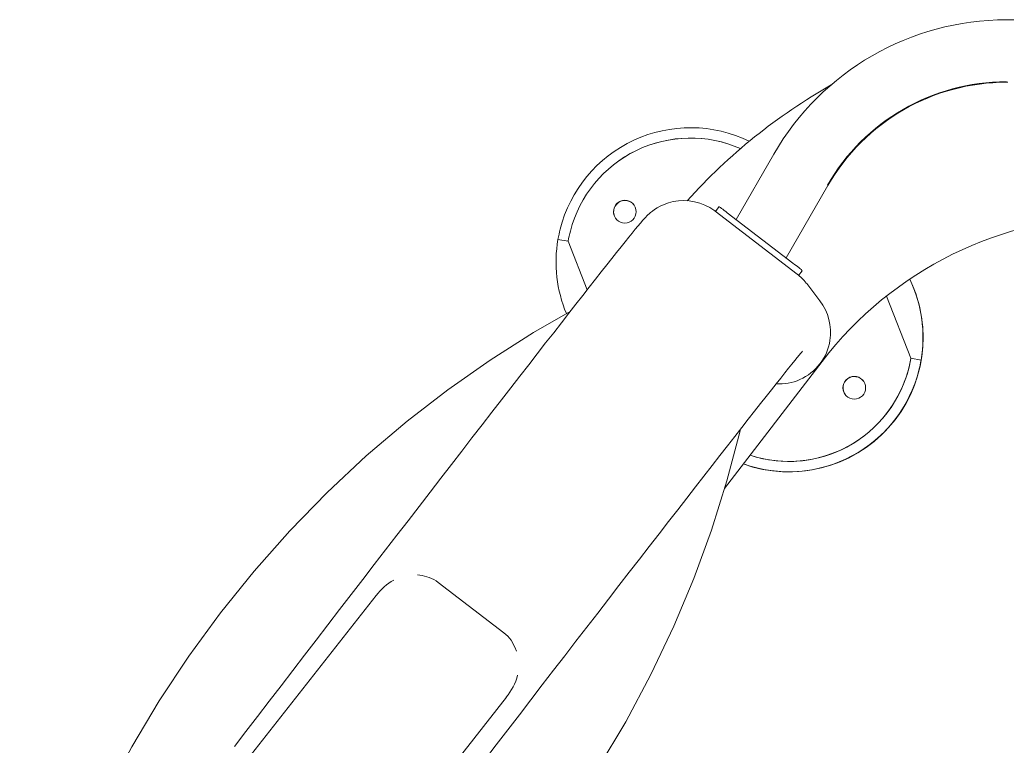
# Model space of a CAD drawing. Header units: millimetres. Extents: x 24547 to 62889, y 34568 to 56011.
# Drawn here: x 56557.6 to 57035.5, y 48194.3 to 48545.9 of the extents above; entities that cross this region are included whole.
import ezdxf

# ---------------------------------------------------------------- set-up
doc = ezdxf.new("R2010")
doc.units = ezdxf.units.MM

# ---------------------------------------------------------------- blocks, each defined once
blk = doc.blocks.new('kgjhf')
at = {"linetype": 'Continuous', "lineweight": 0}
for p, q in [((-181.83, 565.04), (-289.38, 480.52)), ((-240.14, 417.47), (-132.77, 501.85)), ((-271.39, 418.68), (-295.74, 450.42)), ((-460.94, 387.58), (-461.78, 392.51)), ((-460.91, 387.56), (-460.94, 387.58)), ((-437.39, 378.35), (-460.94, 387.58)), ((-437.39, 378.34), (-460.91, 387.56)), ((-477.65, 314.49), (-475.3, 316.29)), ((-475.4, 316.42), (-444.97, 276.76)), ((-402.72, 264.7), (-341.25, 311.87)), ((-503.08, 288.06), (-471.41, 306.35)), ((-474.63, 310.55), (-450.28, 278.81)), ((-487.87, 261.92), (-452.83, 282.14)), ((-447.21, 274.83), (-446.55, 274.32)), ((-446.55, 274.32), (-444.33, 276.03)), ((-440.64, 272.37), (-440.35, 272.14)), ((-440.64, 272.37), (-440.35, 272.14)), ((-440.35, 272.14), (-432.04, 265.77)), ((-434.33, 233.49), (-404.24, 221.69)), ((-404.24, 221.69), (-403.4, 216.76)), ((-568.09, -91.73), (-568.08, 175.48)), ((-537.87, 174.79), (-537.87, 175.31))]:
    blk.add_line(p, q, dxfattribs=at)
at = {"linetype": 'Continuous', "lineweight": 0, "flags": 128}
for points in [[(-216.22, 549.09), (-223.53, 543.49), (-230.88, 537.86), (-238.25, 532.21), (-245.64, 526.54), (-253.04, 520.87), (-260.44, 515.19), (-267.83, 509.52), (-275.2, 503.85), (-282.54, 498.21), (-289.86, 492.59), (-297.12, 487), (-304.34, 481.44), (-311.5, 475.93), (-318.59, 470.47), (-325.6, 465.06), (-332.54, 459.71), (-339.38, 454.43), (-346.12, 449.23), (-352.75, 444.11), (-359.27, 439.07), (-365.67, 434.12), (-371.93, 429.27), (-378.06, 424.52), (-384.05, 419.88), (-389.89, 415.35), (-395.57, 410.95), (-401.09, 406.66), (-406.43, 402.5), (-411.61, 398.48), (-416.6, 394.59), (-421.4, 390.85), (-426.01, 387.25), (-430.43, 383.8), (-434.64, 380.5), (-438.64, 377.36), (-442.44, 374.38), (-446.02, 371.57), (-449.38, 368.92), (-452.52, 366.44), (-455.43, 364.12), (-458.12, 361.99), (-460.59, 360.02), (-462.83, 358.22), (-464.84, 356.6), (-466.64, 355.14), (-468.23, 353.83), (-469.65, 352.64), (-471, 351.48), (-471.88, 350.7), (-472.57, 350.05), (-473.09, 349.54), (-473.62, 348.99), (-474.19, 348.37), (-474.8, 347.66), (-475.47, 346.81), (-476.2, 345.79), (-477, 344.55), (-477.84, 343.02), (-478.69, 341.17), (-479.46, 339.03), (-480.06, 336.69), (-480.44, 334.2), (-480.57, 331.64), (-480.43, 329.04), (-480.02, 326.45), (-479.34, 323.9), (-478.38, 321.42), (-477.17, 319.06), (-475.57, 316.65), (-475.39, 316.43)], [(-79.7, 652.96), (-99.44, 647.72), (-123.24, 640.22), (-146.68, 631.65), (-169.71, 622.03), (-193.17, 610.93), (-216.07, 598.73), (-238.37, 585.46), (-260.03, 571.16), (-280.98, 555.86), (-301.19, 539.58), (-320.61, 522.36), (-339.2, 504.25), (-356.91, 485.29), (-373.7, 465.51), (-388.96, 445.75), (-403.3, 425.33), (-416.71, 404.28), (-426.89, 386.56)], [(-407.7, 274.13), (-407.71, 274.12), (-407.57, 274.25), (-407.22, 274.55), (-406.61, 275.06), (-405.73, 275.79), (-404.57, 276.75), (-403.12, 277.93), (-401.39, 279.32), (-399.41, 280.92), (-397.16, 282.71), (-394.67, 284.69), (-391.93, 286.86), (-388.96, 289.22), (-385.75, 291.75), (-382.31, 294.45), (-378.65, 297.33), (-374.77, 300.37), (-370.68, 303.57), (-366.38, 306.94), (-361.88, 310.45), (-357.18, 314.12), (-352.29, 317.93), (-347.21, 321.88), (-341.95, 325.97), (-336.52, 330.19), (-330.92, 334.54), (-325.16, 339.01), (-319.25, 343.59), (-313.18, 348.29), (-306.98, 353.09), (-300.65, 357.99), (-294.19, 362.98), (-287.61, 368.07), (-280.92, 373.23), (-274.13, 378.47), (-267.24, 383.78), (-260.27, 389.16), (-253.22, 394.59), (-246.1, 400.08), (-238.91, 405.61), (-231.67, 411.18), (-224.38, 416.79), (-217.06, 422.42), (-209.71, 428.07)], [(-370.02, 304.09), (-369.04, 304.31), (-344.92, 310.71), (-321.11, 318.21), (-297.67, 326.78), (-274.64, 336.41), (-251.19, 347.51), (-228.28, 359.71), (-205.98, 372.97), (-184.33, 387.27), (-163.37, 402.58), (-143.16, 418.86), (-123.74, 436.07), (-105.16, 454.18), (-87.45, 473.15), (-70.65, 492.93), (-55.39, 512.68), (-41.05, 533.1), (-27.65, 554.16), (-15.21, 575.8), (-14.75, 576.7)], [(-298.14, 454.88), (-299.05, 458.2), (-299.33, 460.51)], [(-262.44, 412.56), (-264.46, 413.34), (-267.7, 415.21)], [(-474.63, 310.55), (-475.22, 311.32), (-475.79, 312.06), (-476.32, 312.75), (-476.77, 313.35), (-477.15, 313.84), (-477.42, 314.2), (-477.59, 314.42), (-477.65, 314.49)], [(-447.21, 274.83), (-447.27, 274.91), (-447.45, 275.14), (-447.74, 275.51), (-448.12, 276), (-448.58, 276.61), (-449.11, 277.29), (-449.69, 278.04), (-450.28, 278.81)]]:
    blk.add_lwpolyline(points, dxfattribs=at)
at = {"linetype": 'Continuous', "lineweight": 0}
for centre in [(-475.17, 360.15), (-389.95, 249.08)]:
    blk.add_circle(centre, 5.5, dxfattribs=at)
for centre, radius, start, end in [((-274.14, 459.31), 26.02, 125.677, 150.8938), ((-257.63, 438.11), 26.97, 284.6345, 310.2852), ((-441.79, 288.18), 106.23, 100.8461, 103.533), ((-450.85, 328.44), 65, 67.3684, 99.6826), ((-450.82, 328.41), 65, 104.0942, 205.9866), ((-447.62, 315.25), 73.55, 100.4336, 104.3154), ((-450.82, 328.41), 60, 104.4627, 203.8096), ((-450.82, 328.41), 60, 104.4627, 203.8846), ((-475.11, 360.1), 5.5, 52.5014, 232.4986), ((-295.02, 123.45), 277.56, 131.9264, 150.4754), ((-414.21, 280.75), 65, 244.1804, 19.8374), ((-414.3, 280.82), 65, 284.0943, 19.7323), ((-414.3, 280.82), 60, 279.8027, 18.1957), ((-414.3, 280.82), 60, 284.4628, 18.1957), ((-438.08, 175.48), 130, 120.0005, 179.9992), ((-415.57, 285.07), 23.72, 336.0738, 4.3682), ((-426.45, 290.63), 23.12, 216.8475, 232.1598), ((-416.76, 285.55), 25, 278.8427, 336.158), ((-293.14, 121.9), 180, 127.5003, 179.9992), ((-416.7, 285.72), 25.16, 232.4552, 278.6521), ((-438.08, 175.48), 100, 120.0005, 179.9992), ((-437.86, 175.31), 100, 120.0005, 179.9992), ((-389.88, 249.03), 5.5, 52.5014, 232.4986), ((-414.33, 280.83), 65, 244.3152, 279.6827), ((-412.15, 271.97), 50.89, 278.9427, 284.6041), ((-410.45, 263.68), 47.44, 278.5537, 284.6263)]:
    blk.add_arc(centre, radius, start, end, dxfattribs=at)
for centre, start_param, end_param in [((-275.47, 466.01), 6.028219, 6.280899), ((-251.12, 434.28), 6.280899, 6.533579)]:
    blk.add_ellipse(centre, major_axis=(-20.25, -15.63), ratio=0.781845, start_param=start_param, end_param=end_param, dxfattribs=at)
blk = doc.blocks.new('A$C73DE1ABB')
at = {"color": 1, "lineweight": 30, "extrusion": (0, 0, -1), "zscale": -1, "rotation": 270.0079831438041}
blk.add_blockref('kgjhf', (-1029.42, 483.87), dxfattribs=at)

msp = doc.modelspace()

# ---------------------------------------------------------------- block references
msp.add_blockref('A$C73DE1ABB', (56181.12, 47493.93))

doc.saveas('drawing.dxf')
